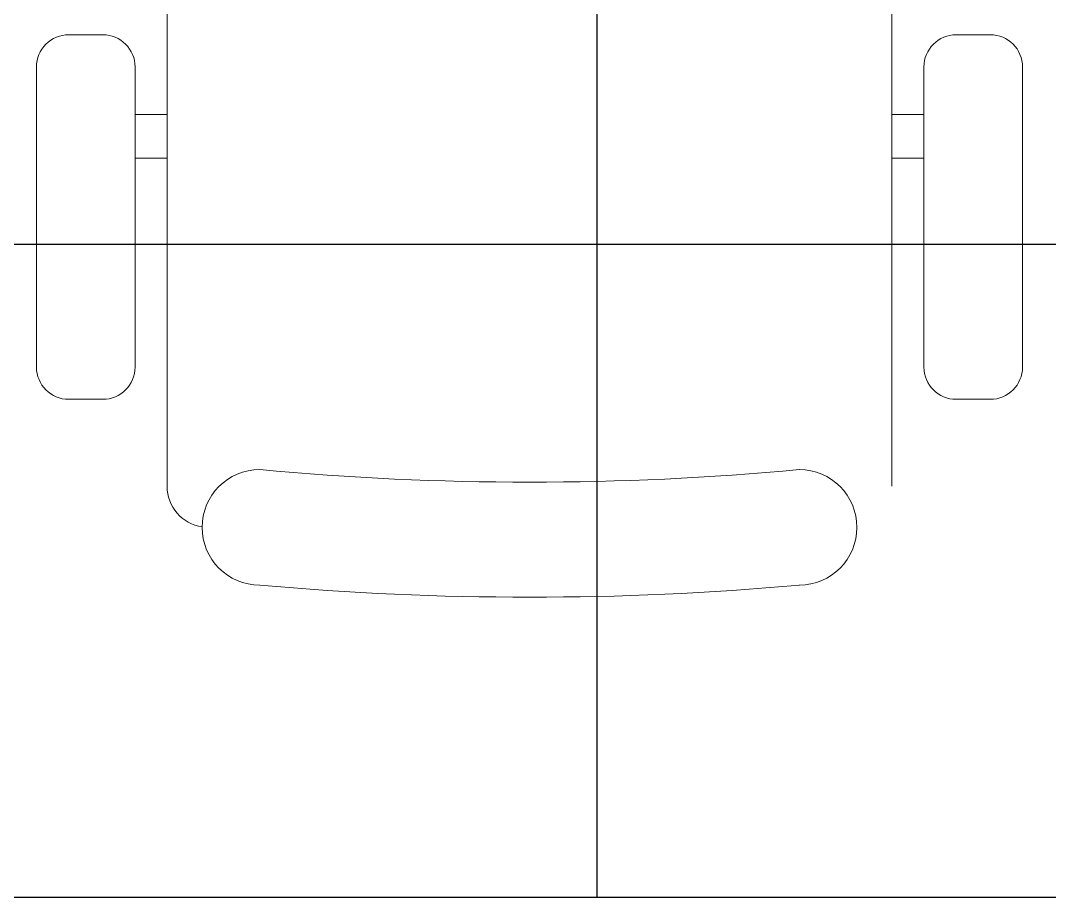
# Model space of a CAD drawing. Header units: inches. Extents: x -12418 to 472786, y -29325 to 19878.
# Drawn here: x 47649 to 48275, y 5603 to 6136 of the extents above; entities that cross this region are included whole.
import ezdxf

# ---------------------------------------------------------------- set-up
doc = ezdxf.new("R2010")
doc.units = ezdxf.units.IN
doc.header["$LTSCALE"] = 25
doc.header["$MEASUREMENT"] = 0
doc.linetypes.add('DASHDOT', pattern=[25.4, 12.7, -6.35, 0, -6.35])
doc.layers.get('0').update_dxf_attribs({"color": 8})
doc.layers.add('00-Ground Floor$0$False Ceiling', color=251, linetype='Continuous')
for name, color, linetype, lineweight in [('00-Ground Floor$0$LOADING', 253, 'Continuous', 5), ('00-Ground Floor$0$NEW Wall', 166, 'Continuous', 5), ('00-Ground Floor$0$Walls', 251, 'Continuous', 5), ('E-LITE-CLNG-CNDT', 6, 'DASHDOT', 35)]:
    doc.layers.add(name, color=color, linetype=linetype, lineweight=lineweight)

# ---------------------------------------------------------------- blocks, each defined once
blk = doc.blocks.new('*X69')
at = {"color": 0}
for p, q in [((5, 3), (5, 3)), ((5, 3), (5, 3)), ((5, 3), (5, 3)), ((5, 3), (5, 3)), ((5, 3), (5, 3)), ((5, 3), (5, 3)), ((5, 3), (5, 3)), ((5, 3), (5, 3)), ((5, 3), (5, 3)), ((5, 3), (5, 3)), ((5, 3), (5, 3)), ((5, 3), (5, 3)), ((5, 3), (5, 3)), ((5, 3), (5, 3)), ((5, 3), (5, 3)), ((5, 3), (5, 3)), ((5, 3), (5, 3)), ((5, 3), (5, 3)), ((5, 3), (5, 3)), ((5, 3), (5, 3)), ((5, 3), (5, 3)), ((5, 3), (5, 3)), ((5, 3), (5, 3)), ((5, 3), (5, 3)), ((5, 3), (5, 3)), ((5, 3), (5, 3)), ((5, 3), (5, 3)), ((5, 3), (5, 3)), ((5, 3), (5, 3)), ((5, 3), (5, 3)), ((5, 3), (5, 3)), ((5, 3), (5, 3)), ((5, 3), (5, 3)), ((5, 3), (5, 3)), ((5, 3), (5, 3)), ((5, 3), (5, 3)), ((5, 3), (5, 3)), ((5, 3), (5, 3)), ((5, 3), (5, 3)), ((5, 3), (5, 3)), ((5, 3), (5, 3)), ((5, 3), (5, 3)), ((5, 3), (5, 3)), ((5, 3), (5, 3)), ((5, 3), (5, 3)), ((5, 3), (5, 3)), ((5, 3), (5, 3)), ((5, 3), (5, 3)), ((5, 3), (5, 3)), ((5, 3), (5, 3)), ((5, 3), (5, 3)), ((5, 3), (5, 3)), ((5, 3), (5, 3)), ((5, 3), (5, 3)), ((5, 3), (5, 3)), ((5, 3), (5, 3)), ((5, 3), (5, 3)), ((5, 3), (5, 3)), ((5, 3), (5, 3)), ((5, 3), (5, 3)), ((5, 3), (5, 3)), ((5, 3), (5, 3)), ((5, 3), (5, 3)), ((5, 3), (5, 3)), ((5, 3), (5, 3)), ((5, 3), (5, 3)), ((6, 3), (5, 3)), ((5, 3), (5, 3)), ((6, 3), (5, 3)), ((5, 3), (5, 3)), ((6, 3), (5, 3)), ((5, 3), (5, 3)), ((6, 3), (5, 3)), ((5, 3), (5, 3)), ((5, 3), (5, 3)), ((5, 3), (5, 3)), ((5, 3), (5, 3)), ((5, 3), (5, 3)), ((5, 3), (5, 3)), ((5, 3), (5, 3)), ((5, 3), (5, 3)), ((5, 3), (5, 3)), ((5, 3), (5, 3)), ((5, 3), (5, 3)), ((5, 3), (5, 3)), ((5, 3), (5, 3)), ((5, 3), (5, 3)), ((5, 3), (5, 3)), ((5, 3), (5, 3)), ((5, 3), (5, 3)), ((5, 3), (5, 3)), ((5, 3), (5, 3)), ((5, 3), (5, 3)), ((5, 3), (5, 3)), ((5, 3), (5, 3)), ((5, 3), (5, 3)), ((6, 3), (6, 3)), ((6, 3), (6, 3)), ((6, 3), (6, 3)), ((6, 3), (6, 3)), ((6, 3), (6, 3)), ((6, 3), (6, 3)), ((6, 3), (6, 3)), ((6, 3), (6, 3)), ((6, 3), (6, 3)), ((6, 3), (6, 3)), ((6, 3), (6, 3)), ((6, 3), (6, 3)), ((6, 3), (6, 3)), ((6, 3), (6, 3)), ((6, 3), (6, 3)), ((6, 3), (6, 3)), ((6, 3), (6, 3)), ((6, 3), (6, 3)), ((6, 3), (6, 3)), ((6, 3), (6, 3)), ((6, 3), (6, 3)), ((6, 3), (6, 3)), ((6, 3), (6, 3)), ((6, 3), (6, 3)), ((6, 3), (6, 3)), ((6, 3), (6, 3)), ((6, 3), (6, 3)), ((6, 3), (6, 3)), ((6, 3), (6, 3)), ((6, 3), (6, 3)), ((6, 3), (6, 3)), ((6, 3), (6, 3)), ((6, 3), (6, 3)), ((6, 3), (6, 3)), ((6, 3), (6, 3)), ((6, 3), (6, 3)), ((6, 3), (6, 3)), ((6, 3), (6, 3)), ((6, 3), (6, 3)), ((6, 3), (6, 3)), ((6, 3), (6, 3)), ((6, 3), (6, 3)), ((6, 3), (6, 3)), ((6, 3), (6, 3)), ((6, 3), (6, 3)), ((6, 3), (6, 3)), ((6, 3), (6, 3)), ((6, 3), (6, 3)), ((6, 3), (6, 3)), ((6, 3), (6, 3)), ((6, 3), (6, 3)), ((6, 3), (6, 3)), ((6, 3), (6, 3)), ((6, 3), (6, 3)), ((6, 3), (6, 3)), ((6, 3), (6, 3)), ((6, 3), (6, 3)), ((6, 3), (6, 3)), ((6, 3), (6, 3)), ((6, 3), (6, 3)), ((6, 3), (6, 3)), ((6, 3), (6, 3)), ((6, 3), (6, 3)), ((6, 3), (6, 3)), ((6, 3), (6, 3)), ((6, 3), (6, 3)), ((6, 3), (6, 3)), ((6, 3), (6, 3)), ((6, 3), (6, 3)), ((6, 3), (6, 3)), ((6, 3), (6, 3)), ((6, 3), (6, 3)), ((6, 3), (6, 3)), ((6, 3), (6, 3)), ((6, 3), (6, 3)), ((6, 3), (6, 3)), ((6, 3), (6, 3)), ((6, 3), (6, 3)), ((6, 3), (6, 3)), ((6, 3), (6, 3)), ((6, 3), (6, 3)), ((6, 3), (6, 3)), ((6, 3), (6, 3)), ((6, 3), (6, 3)), ((6, 3), (6, 3)), ((6, 3), (6, 3)), ((6, 3), (6, 3)), ((6, 3), (6, 3)), ((6, 3), (6, 3)), ((6, 3), (6, 3)), ((6, 3), (6, 3)), ((6, 3), (6, 3)), ((6, 3), (6, 3)), ((6, 3), (6, 3)), ((6, 3), (6, 3)), ((6, 3), (6, 3)), ((6, 3), (6, 3)), ((6, 3), (6, 3)), ((6, 3), (6, 3)), ((6, 3), (6, 3)), ((6, 3), (6, 3)), ((6, 3), (6, 3)), ((6, 3), (6, 3)), ((6, 3), (6, 3)), ((6, 3), (6, 3)), ((6, 3), (6, 3)), ((6, 3), (6, 3)), ((6, 3), (6, 3)), ((6, 3), (6, 3)), ((6, 3), (6, 3)), ((6, 3), (6, 3)), ((6, 3), (6, 3)), ((6, 3), (6, 3)), ((6, 3), (6, 3)), ((6, 3), (6, 3)), ((6, 3), (6, 3)), ((6, 3), (6, 3)), ((6, 3), (6, 3)), ((6, 3), (6, 3)), ((6, 3), (6, 3)), ((6, 3), (6, 3)), ((6, 3), (6, 3)), ((6, 3), (6, 3)), ((6, 3), (6, 3)), ((6, 3), (6, 3)), ((6, 3), (6, 3)), ((6, 3), (6, 3)), ((6, 3), (6, 3)), ((6, 3), (6, 3)), ((6, 3), (6, 3)), ((6, 3), (6, 3)), ((6, 3), (6, 3)), ((6, 3), (6, 3)), ((6, 3), (6, 3)), ((6, 3), (6, 3)), ((6, 3), (6, 3)), ((6, 3), (6, 3)), ((6, 3), (6, 3)), ((6, 3), (6, 3)), ((6, 3), (6, 3)), ((6, 3), (6, 3)), ((6, 3), (6, 3)), ((6, 3), (6, 3)), ((6, 3), (6, 3)), ((6, 3), (6, 3)), ((6, 3), (6, 3)), ((6, 3), (6, 3)), ((6, 3), (6, 3)), ((6, 3), (6, 3)), ((6, 3), (6, 3)), ((6, 3), (6, 3)), ((6, 3), (6, 3)), ((6, 3), (6, 3)), ((6, 3), (6, 3)), ((6, 3), (6, 3)), ((6, 3), (6, 3)), ((6, 3), (6, 3)), ((6, 3), (6, 3)), ((6, 3), (6, 3)), ((6, 3), (6, 3)), ((6, 3), (6, 3)), ((6, 3), (6, 3)), ((6, 3), (6, 3)), ((6, 3), (6, 3)), ((6, 3), (6, 3)), ((6, 3), (6, 3)), ((6, 3), (6, 3)), ((6, 3), (6, 3)), ((6, 3), (6, 3)), ((6, 3), (6, 3)), ((6, 3), (6, 3)), ((6, 3), (6, 3)), ((6, 3), (6, 3)), ((6, 3), (6, 3)), ((6, 3), (6, 3)), ((6, 3), (6, 3)), ((6, 3), (6, 3)), ((6, 3), (6, 3)), ((6, 3), (6, 3)), ((6, 3), (6, 3)), ((6, 3), (6, 3)), ((6, 3), (6, 3)), ((6, 3), (6, 3)), ((6, 3), (6, 3)), ((6, 3), (6, 3)), ((6, 3), (6, 3)), ((6, 3), (6, 3)), ((6, 3), (6, 3)), ((6, 3), (6, 3)), ((6, 3), (6, 3)), ((6, 3), (6, 3)), ((6, 3), (6, 3)), ((6, 3), (6, 3)), ((6, 3), (6, 3)), ((6, 3), (6, 3)), ((6, 3), (6, 3)), ((6, 3), (6, 3)), ((6, 3), (6, 3)), ((6, 3), (6, 3)), ((6, 3), (6, 3)), ((6, 3), (6, 3)), ((6, 3), (6, 3)), ((6, 3), (6, 3)), ((6, 3), (6, 3)), ((6, 3), (5, 3)), ((6, 3), (5, 3)), ((6, 3), (5, 3)), ((6, 3), (5, 3)), ((6, 3), (5, 3)), ((6, 3), (6, 3)), ((6, 3), (6, 3)), ((6, 3), (6, 3)), ((6, 3), (6, 3)), ((6, 3), (6, 3)), ((6, 3), (6, 3)), ((6, 3), (6, 3)), ((6, 3), (6, 3)), ((6, 3), (6, 3)), ((6, 3), (6, 3)), ((6, 3), (6, 3)), ((6, 3), (6, 3)), ((6, 3), (6, 3)), ((6, 3), (6, 3)), ((6, 3), (6, 3)), ((6, 3), (6, 3)), ((6, 3), (6, 3)), ((6, 3), (6, 3)), ((6, 3), (6, 3)), ((6, 3), (6, 3)), ((6, 3), (6, 3)), ((6, 3), (6, 3)), ((6, 3), (6, 3)), ((6, 3), (6, 3)), ((6, 3), (6, 3)), ((6, 3), (6, 3)), ((6, 3), (6, 3)), ((6, 3), (6, 3)), ((6, 3), (6, 3)), ((6, 3), (6, 3)), ((6, 3), (6, 3)), ((6, 3), (6, 3)), ((6, 3), (6, 3)), ((6, 3), (6, 3)), ((6, 3), (6, 3)), ((6, 3), (6, 3)), ((6, 3), (6, 3)), ((6, 3), (6, 3)), ((6, 3), (6, 3)), ((6, 3), (6, 3)), ((6, 3), (6, 3)), ((6, 3), (6, 3)), ((6, 3), (6, 3)), ((6, 3), (6, 3)), ((6, 3), (6, 3)), ((6, 3), (6, 3)), ((6, 3), (6, 3)), ((6, 3), (6, 3)), ((6, 3), (6, 3)), ((6, 3), (6, 3)), ((6, 3), (6, 3)), ((6, 3), (6, 3)), ((6, 3), (6, 3)), ((6, 3), (6, 3)), ((6, 3), (6, 3)), ((6, 3), (6, 3)), ((6, 3), (6, 3)), ((6, 3), (6, 3)), ((6, 3), (6, 3)), ((6, 3), (6, 3)), ((6, 3), (6, 3)), ((6, 3), (6, 3)), ((6, 3), (6, 3)), ((6, 3), (6, 3)), ((6, 3), (6, 3)), ((6, 3), (6, 3)), ((6, 3), (6, 3)), ((6, 3), (6, 3)), ((6, 3), (6, 3)), ((6, 3), (6, 3)), ((6, 3), (6, 3)), ((6, 3), (6, 3)), ((6, 3), (6, 3)), ((6, 3), (6, 3)), ((6, 3), (6, 3)), ((6, 3), (6, 3)), ((6, 3), (6, 3)), ((6, 3), (6, 3)), ((6, 3), (6, 3)), ((6, 3), (6, 3)), ((6, 3), (6, 3)), ((6, 3), (6, 3)), ((6, 3), (6, 3)), ((6, 3), (6, 3)), ((6, 3), (6, 3)), ((6, 3), (6, 3)), ((6, 3), (6, 3)), ((6, 3), (6, 3)), ((6, 3), (6, 3)), ((6, 3), (6, 3)), ((6, 3), (6, 3)), ((6, 3), (6, 3)), ((6, 3), (6, 3)), ((6, 3), (6, 3)), ((6, 3), (6, 3)), ((6, 3), (6, 3)), ((6, 3), (6, 3)), ((6, 3), (6, 3)), ((6, 3), (6, 3)), ((6, 3), (6, 3)), ((6, 3), (6, 3)), ((6, 3), (6, 3)), ((6, 3), (6, 3)), ((6, 3), (6, 3)), ((6, 3), (6, 3)), ((6, 3), (6, 3)), ((6, 3), (6, 3)), ((6, 3), (6, 3)), ((6, 3), (6, 3)), ((6, 3), (6, 3)), ((6, 3), (6, 3)), ((6, 3), (6, 3)), ((6, 3), (6, 3)), ((6, 3), (6, 3)), ((6, 3), (6, 3)), ((6, 3), (6, 3)), ((6, 3), (6, 3)), ((6, 3), (6, 3)), ((6, 3), (6, 3)), ((6, 3), (6, 3)), ((6, 3), (6, 3)), ((6, 3), (6, 3)), ((6, 3), (6, 3)), ((6, 3), (6, 3)), ((6, 3), (6, 3)), ((6, 3), (6, 3)), ((6, 3), (6, 3)), ((6, 3), (6, 3)), ((6, 3), (6, 3)), ((6, 3), (6, 3)), ((6, 3), (6, 3)), ((6, 3), (6, 3)), ((6, 3), (6, 3)), ((6, 3), (6, 3)), ((6, 3), (6, 3)), ((6, 3), (6, 3)), ((6, 3), (6, 3)), ((6, 3), (6, 3)), ((6, 3), (6, 3)), ((6, 3), (6, 3)), ((6, 3), (6, 3)), ((6, 3), (6, 3)), ((6, 3), (6, 3)), ((6, 3), (6, 3)), ((6, 3), (6, 3)), ((6, 3), (6, 3)), ((6, 3), (6, 3)), ((6, 3), (6, 3)), ((6, 3), (6, 3)), ((6, 3), (6, 3)), ((6, 3), (6, 3)), ((6, 3), (6, 3)), ((6, 3), (6, 3)), ((6, 3), (6, 3)), ((6, 3), (6, 3)), ((6, 3), (6, 3)), ((6, 3), (6, 3)), ((6, 3), (6, 3)), ((6, 3), (6, 3)), ((6, 3), (6, 3)), ((6, 3), (6, 3)), ((6, 3), (6, 3)), ((6, 3), (6, 3)), ((6, 3), (6, 3)), ((6, 3), (6, 3)), ((6, 3), (6, 3)), ((6, 3), (6, 3)), ((6, 3), (6, 3)), ((6, 3), (6, 3)), ((6, 3), (6, 3)), ((6, 3), (6, 3)), ((6, 3), (6, 3)), ((6, 3), (6, 3)), ((6, 3), (6, 3)), ((6, 3), (6, 3)), ((6, 3), (6, 3)), ((6, 3), (6, 3)), ((6, 3), (6, 3)), ((6, 3), (6, 3)), ((6, 3), (6, 3)), ((6, 3), (6, 3)), ((6, 3), (6, 3)), ((6, 3), (6, 3)), ((6, 3), (6, 3)), ((6, 3), (6, 3)), ((6, 3), (6, 3)), ((6, 3), (6, 3)), ((6, 3), (6, 3)), ((6, 3), (6, 3)), ((6, 3), (6, 3)), ((6, 3), (6, 3)), ((6, 3), (6, 3)), ((6, 3), (6, 3)), ((6, 3), (6, 3)), ((6, 3), (6, 3)), ((6, 3), (6, 3)), ((6, 3), (6, 3)), ((6, 3), (6, 3)), ((6, 3), (6, 3)), ((6, 3), (6, 3)), ((6, 3), (6, 3)), ((6, 3), (6, 3)), ((6, 3), (6, 3)), ((6, 3), (6, 3)), ((6, 3), (6, 3)), ((6, 3), (6, 3)), ((6, 3), (6, 3)), ((6, 3), (6, 3)), ((6, 3), (6, 3)), ((6, 3), (6, 3)), ((6, 3), (6, 3)), ((6, 3), (6, 3)), ((6, 3), (6, 3)), ((6, 3), (6, 3)), ((6, 3), (6, 3)), ((6, 3), (6, 3)), ((6, 3), (6, 3)), ((6, 3), (6, 3)), ((6, 3), (6, 3)), ((6, 3), (6, 3)), ((6, 3), (6, 3)), ((6, 3), (6, 3)), ((6, 3), (6, 3)), ((6, 3), (6, 3)), ((6, 3), (6, 3)), ((6, 3), (6, 3)), ((6, 3), (6, 3)), ((6, 3), (6, 3)), ((6, 3), (6, 3)), ((6, 3), (6, 3)), ((6, 3), (6, 3)), ((6, 3), (6, 3)), ((6, 3), (6, 3)), ((6, 3), (6, 3)), ((6, 3), (6, 3)), ((6, 3), (6, 3)), ((6, 3), (6, 3)), ((6, 3), (6, 3)), ((6, 3), (6, 3)), ((6, 3), (6, 3)), ((6, 3), (6, 3)), ((6, 3), (6, 3)), ((6, 3), (6, 3)), ((6, 3), (6, 3)), ((6, 3), (6, 3)), ((6, 3), (6, 3)), ((6, 3), (6, 3)), ((6, 3), (6, 3)), ((6, 3), (6, 3)), ((6, 3), (6, 3)), ((6, 3), (6, 3)), ((6, 3), (6, 3)), ((6, 3), (6, 3)), ((6, 3), (6, 3)), ((6, 3), (6, 3)), ((6, 3), (6, 3)), ((6, 3), (6, 3)), ((6, 3), (6, 3)), ((6, 3), (6, 3)), ((6, 3), (6, 3)), ((6, 3), (6, 3)), ((6, 3), (6, 3)), ((6, 3), (6, 3)), ((6, 3), (6, 3)), ((6, 3), (6, 3)), ((6, 3), (6, 3)), ((6, 3), (6, 3)), ((6, 3), (6, 3)), ((6, 3), (6, 3)), ((6, 3), (6, 3)), ((6, 3), (6, 3)), ((6, 3), (6, 3)), ((6, 3), (6, 3)), ((6, 3), (6, 3)), ((6, 3), (6, 3)), ((6, 3), (6, 3)), ((6, 3), (6, 3)), ((6, 3), (6, 3)), ((6, 3), (6, 3)), ((6, 3), (6, 3)), ((6, 3), (6, 3)), ((6, 3), (6, 3)), ((6, 3), (6, 3)), ((6, 3), (6, 3)), ((6, 3), (6, 3)), ((6, 3), (6, 3)), ((6, 3), (6, 3)), ((6, 3), (6, 3)), ((6, 3), (6, 3)), ((6, 3), (6, 3)), ((6, 3), (6, 3)), ((6, 3), (6, 3)), ((6, 3), (6, 3)), ((6, 3), (6, 3)), ((6, 3), (6, 3)), ((6, 3), (6, 3)), ((6, 3), (6, 3)), ((6, 3), (6, 3)), ((6, 3), (6, 3)), ((6, 3), (6, 3)), ((6, 3), (6, 3)), ((6, 3), (6, 3)), ((6, 3), (6, 3)), ((6, 3), (6, 3)), ((6, 3), (6, 3)), ((6, 3), (6, 3)), ((6, 3), (6, 3)), ((6, 3), (6, 3)), ((6, 3), (6, 3)), ((6, 3), (6, 3)), ((6, 3), (6, 3)), ((6, 3), (6, 3)), ((6, 3), (6, 3)), ((6, 3), (6, 3)), ((6, 3), (6, 3)), ((6, 3), (6, 3)), ((6, 3), (6, 3))]:
    blk.add_line(p, q, dxfattribs=at)
blk = doc.blocks.new('*X70')
at = {"color": 0}
for p, q in [((13, 1), (13, 1)), ((13, 1), (13, 1)), ((13, 1), (13, 1)), ((13, 1), (13, 1)), ((13, 1), (13, 1)), ((13, 1), (13, 1)), ((13, 1), (13, 1)), ((13, 1), (13, 1)), ((13, 1), (13, 1)), ((13, 1), (13, 1)), ((13, 1), (13, 1)), ((13, 1), (13, 1)), ((13, 1), (13, 1)), ((13, 1), (13, 1)), ((13, 1), (13, 1)), ((13, 1), (14, 1)), ((13, 1), (14, 1)), ((13, 1), (14, 1)), ((13, 1), (13, 1)), ((13, 1), (13, 1)), ((13, 1), (13, 1)), ((13, 1), (13, 1)), ((13, 1), (13, 1)), ((13, 1), (13, 1)), ((13, 1), (13, 1)), ((13, 1), (13, 1)), ((13, 1), (13, 1)), ((13, 1), (13, 1)), ((13, 1), (13, 1)), ((13, 1), (13, 1)), ((13, 1), (13, 1)), ((13, 1), (13, 1)), ((13, 1), (13, 1)), ((13, 1), (13, 1)), ((13, 1), (13, 1)), ((13, 1), (13, 1)), ((13, 1), (13, 1)), ((13, 1), (13, 1)), ((13, 1), (13, 1)), ((13, 1), (13, 1)), ((13, 1), (13, 1)), ((13, 1), (13, 1)), ((13, 1), (13, 1)), ((13, 1), (13, 1)), ((13, 1), (13, 1)), ((13, 1), (13, 1)), ((13, 1), (13, 1)), ((13, 1), (13, 1)), ((13, 1), (13, 1)), ((13, 1), (13, 1)), ((13, 1), (13, 1)), ((13, 1), (13, 1)), ((13, 1), (13, 1)), ((13, 1), (13, 1)), ((13, 1), (13, 1)), ((13, 1), (13, 1)), ((13, 1), (13, 1)), ((13, 1), (13, 1)), ((13, 1), (13, 1)), ((13, 1), (13, 1)), ((13, 1), (13, 1)), ((13, 1), (13, 1)), ((13, 1), (13, 1)), ((13, 1), (13, 1)), ((13, 1), (13, 1)), ((13, 1), (13, 1)), ((13, 1), (13, 1)), ((13, 1), (13, 1)), ((13, 1), (13, 1)), ((13, 1), (13, 1)), ((13, 1), (13, 1)), ((13, 1), (13, 1)), ((13, 1), (13, 1)), ((13, 1), (13, 1)), ((13, 1), (13, 1)), ((13, 1), (13, 1)), ((13, 1), (13, 1)), ((13, 1), (13, 1)), ((13, 1), (13, 1)), ((13, 1), (13, 1)), ((13, 1), (13, 1)), ((13, 1), (13, 1)), ((13, 1), (13, 1)), ((13, 1), (13, 1)), ((13, 1), (13, 1)), ((13, 1), (13, 1)), ((13, 1), (13, 1)), ((13, 1), (13, 1)), ((13, 1), (13, 1)), ((13, 1), (13, 1)), ((13, 1), (13, 1)), ((13, 1), (13, 1)), ((13, 1), (13, 1)), ((13, 1), (13, 1)), ((13, 1), (13, 1)), ((13, 1), (13, 1)), ((13, 1), (13, 1)), ((13, 1), (13, 1)), ((13, 1), (13, 1)), ((13, 1), (13, 1)), ((13, 1), (13, 1)), ((13, 1), (13, 1)), ((13, 1), (13, 1)), ((13, 1), (13, 1)), ((13, 1), (13, 1)), ((13, 1), (13, 1)), ((13, 1), (13, 1)), ((13, 1), (13, 1)), ((13, 1), (13, 1)), ((13, 1), (13, 1)), ((13, 1), (13, 1)), ((13, 1), (13, 1)), ((13, 1), (13, 1)), ((13, 1), (13, 1)), ((13, 1), (13, 1)), ((13, 1), (13, 1)), ((13, 1), (13, 1)), ((13, 1), (13, 1)), ((13, 1), (13, 1)), ((13, 1), (13, 1)), ((13, 1), (13, 1)), ((13, 1), (13, 1)), ((13, 1), (13, 1)), ((13, 1), (14, 1)), ((13, 0), (13, 0)), ((13, 0), (13, 0)), ((13, 0), (13, 0)), ((13, 0), (13, 0)), ((13, 0), (13, 0)), ((13, 0), (13, 0)), ((13, 0), (13, 0)), ((13, 0), (13, 0)), ((13, 0), (13, 0)), ((13, 0), (13, 0)), ((13, 0), (13, 0)), ((13, 0), (13, 0)), ((13, 0), (13, 0)), ((13, 0), (13, 0)), ((13, 0), (13, 0)), ((13, 0), (13, 0)), ((13, 0), (13, 0)), ((13, 0), (13, 0)), ((13, 0), (13, 0)), ((13, 0), (13, 0)), ((13, 0), (13, 0)), ((13, 0), (13, 0)), ((13, 0), (13, 0)), ((13, 0), (13, 0)), ((13, 0), (13, 0)), ((13, 0), (13, 0)), ((13, 0), (13, 0)), ((13, 0), (13, 0)), ((13, 0), (13, 0)), ((13, 0), (13, 0)), ((13, 0), (13, 0)), ((13, 0), (13, 0)), ((13, 0), (13, 0)), ((13, 0), (13, 0)), ((13, 0), (13, 0)), ((13, 0), (13, 0)), ((13, 0), (13, 0)), ((13, 0), (13, 0)), ((13, 0), (13, 0)), ((13, 0), (13, 0)), ((13, 0), (13, 0)), ((13, 0), (13, 0)), ((13, 0), (13, 0)), ((13, 0), (13, 0)), ((13, 0), (13, 0)), ((13, 0), (13, 0)), ((13, 0), (13, 0)), ((13, 0), (13, 0)), ((13, 0), (14, 0)), ((13, 0), (14, 0)), ((13, 0), (13, 0)), ((13, 0), (14, 0)), ((14, 1), (14, 1)), ((14, 1), (14, 1)), ((14, 1), (14, 1)), ((14, 1), (14, 1)), ((14, 1), (14, 1)), ((14, 1), (14, 1)), ((14, 1), (14, 1)), ((14, 1), (14, 1)), ((14, 1), (14, 1)), ((14, 1), (14, 1)), ((14, 1), (14, 1)), ((14, 1), (14, 1)), ((14, 1), (14, 1)), ((14, 1), (14, 1)), ((14, 1), (14, 1)), ((14, 1), (14, 1)), ((14, 1), (14, 1)), ((14, 1), (14, 1)), ((14, 1), (14, 1)), ((14, 1), (14, 1)), ((14, 1), (14, 1)), ((14, 1), (14, 1)), ((14, 1), (14, 1)), ((14, 1), (14, 1)), ((14, 1), (14, 1)), ((14, 1), (14, 1)), ((14, 1), (14, 1)), ((14, 1), (14, 1)), ((14, 1), (14, 1)), ((14, 1), (14, 1)), ((14, 1), (14, 1)), ((14, 1), (14, 1)), ((14, 1), (14, 1)), ((14, 1), (14, 1)), ((14, 1), (14, 1)), ((14, 1), (14, 1)), ((14, 1), (14, 1)), ((14, 1), (14, 1)), ((14, 1), (14, 1)), ((14, 1), (14, 1)), ((14, 1), (14, 1)), ((14, 1), (14, 1)), ((14, 1), (14, 1)), ((14, 1), (14, 1)), ((14, 1), (14, 1)), ((14, 1), (14, 1)), ((14, 1), (14, 1)), ((14, 1), (14, 1)), ((14, 1), (14, 1)), ((14, 1), (14, 1)), ((14, 1), (14, 1)), ((14, 1), (14, 1)), ((14, 1), (14, 1)), ((14, 1), (14, 1)), ((14, 1), (14, 1)), ((14, 1), (14, 1)), ((14, 1), (14, 1)), ((14, 1), (14, 1)), ((14, 1), (14, 1)), ((14, 1), (14, 1)), ((14, 1), (14, 1)), ((14, 1), (14, 1)), ((14, 1), (14, 1)), ((14, 1), (14, 1)), ((14, 1), (14, 1)), ((14, 1), (14, 1)), ((14, 1), (14, 1)), ((14, 1), (14, 1)), ((14, 1), (14, 1)), ((14, 1), (14, 1)), ((14, 1), (14, 1)), ((14, 1), (14, 1)), ((14, 1), (14, 1)), ((14, 1), (14, 1)), ((14, 1), (14, 1)), ((14, 1), (14, 1)), ((14, 1), (14, 1)), ((14, 1), (14, 1)), ((14, 1), (14, 1)), ((14, 1), (14, 1)), ((14, 1), (14, 1)), ((14, 1), (14, 1)), ((14, 1), (14, 1)), ((14, 1), (14, 1)), ((14, 1), (14, 1)), ((14, 1), (14, 1)), ((14, 1), (14, 1)), ((14, 1), (14, 1)), ((14, 1), (14, 1)), ((14, 1), (14, 1)), ((14, 1), (14, 1)), ((14, 1), (14, 1)), ((14, 1), (14, 1)), ((14, 1), (14, 1)), ((14, 0), (14, 0)), ((14, 0), (14, 0)), ((14, 0), (14, 0)), ((14, 0), (14, 0)), ((14, 0), (14, 0)), ((14, 0), (14, 0)), ((14, 0), (14, 0)), ((14, 0), (14, 0)), ((14, 0), (14, 0)), ((14, 0), (14, 0)), ((14, 0), (14, 0)), ((14, 0), (14, 0)), ((14, 0), (14, 0)), ((14, 0), (14, 0)), ((14, 0), (14, 0)), ((14, 0), (14, 0)), ((14, 0), (14, 0)), ((14, 0), (14, 0)), ((14, 0), (14, 0)), ((14, 0), (14, 0)), ((14, 0), (14, 0)), ((14, 0), (14, 0)), ((14, 0), (14, 0)), ((14, 0), (14, 0)), ((14, 0), (14, 0)), ((14, 0), (14, 0)), ((14, 0), (14, 0)), ((14, 0), (14, 0)), ((14, 0), (14, 0)), ((14, 0), (14, 0)), ((14, 0), (14, 0)), ((14, 0), (14, 0)), ((14, 0), (14, 0)), ((14, 0), (14, 0)), ((14, 0), (14, 0)), ((14, 0), (14, 0)), ((14, 0), (14, 0)), ((14, 0), (14, 0)), ((14, 0), (14, 0)), ((14, 0), (14, 0)), ((14, 0), (14, 0)), ((14, 0), (14, 0)), ((14, 0), (14, 0)), ((14, 0), (14, 0)), ((14, 0), (14, 0)), ((14, 0), (14, 0)), ((14, 0), (14, 0)), ((14, 0), (14, 0)), ((13, 0), (13, 0)), ((13, 0), (14, 0)), ((13, 0), (13, 0)), ((13, 0), (14, 0)), ((13, 0), (13, 0)), ((13, 0), (14, 0)), ((13, 0), (13, 0)), ((13, 0), (13, 0)), ((13, 0), (13, 0)), ((13, 0), (13, 0)), ((13, 0), (14, 0)), ((13, 0), (13, 0)), ((13, 0), (14, 0)), ((13, 0), (13, 0)), ((13, 0), (14, 0)), ((13, 0), (13, 0)), ((13, 0), (14, 0)), ((13, 0), (13, 0)), ((13, 0), (14, 0)), ((13, 0), (13, 0)), ((13, 0), (14, 0)), ((13, 0), (13, 0)), ((13, 0), (14, 0)), ((13, 0), (13, 0)), ((13, 0), (13, 0)), ((13, 0), (13, 0)), ((13, 0), (14, 0)), ((13, 0), (13, 0)), ((13, 0), (14, 0)), ((13, 0), (13, 0)), ((13, 0), (14, 0)), ((13, 0), (13, 0)), ((13, 0), (14, 0)), ((13, 0), (13, 0)), ((13, 0), (13, 0)), ((13, 0), (13, 0)), ((13, 0), (13, 0)), ((13, 0), (13, 0)), ((13, 0), (13, 0)), ((13, 0), (13, 0)), ((13, 0), (13, 0)), ((13, 0), (13, 0)), ((13, 0), (13, 0)), ((13, 0), (13, 0)), ((13, 0), (13, 0)), ((13, 0), (13, 0)), ((13, 0), (13, 0)), ((13, 0), (13, 0)), ((13, 0), (13, 0)), ((13, 0), (13, 0)), ((13, 0), (13, 0)), ((13, 0), (13, 0)), ((13, 0), (13, 0)), ((13, 0), (13, 0)), ((13, 0), (13, 0)), ((13, 0), (13, 0)), ((13, 0), (13, 0)), ((13, 0), (13, 0)), ((13, 0), (13, 0)), ((13, 0), (13, 0)), ((13, 0), (13, 0)), ((13, 0), (13, 0)), ((13, 0), (13, 0)), ((13, 0), (13, 0)), ((13, -1), (13, -1)), ((13, -1), (13, -1)), ((13, -1), (13, -1)), ((13, -1), (13, -1)), ((13, -1), (13, -1)), ((13, -1), (14, -1)), ((13, -1), (13, -1)), ((14, 0), (14, 0)), ((14, 0), (14, 0)), ((14, 0), (14, 0)), ((14, 0), (14, 0)), ((14, 0), (14, 0)), ((14, 0), (14, 0)), ((14, 0), (14, 0)), ((14, 0), (14, 0)), ((14, 0), (14, 0)), ((14, 0), (14, 0)), ((14, 0), (14, 0)), ((14, 0), (14, 0)), ((14, 0), (14, 0)), ((14, 0), (14, 0)), ((14, 0), (14, 0)), ((13, 0), (14, 0)), ((14, 0), (14, 0)), ((14, 0), (14, 0)), ((14, 0), (14, 0)), ((14, 0), (14, 0)), ((14, 0), (14, 0)), ((14, 0), (14, 0)), ((14, 0), (14, 0)), ((14, 0), (14, 0)), ((14, 0), (14, 0)), ((14, 0), (14, 0)), ((14, 0), (14, 0)), ((14, 0), (14, 0)), ((14, 0), (14, 0)), ((14, 0), (14, 0)), ((14, 0), (14, 0)), ((14, 0), (14, 0)), ((14, 0), (14, 0)), ((14, 0), (14, 0)), ((14, 0), (14, 0)), ((14, 0), (14, 0)), ((14, 0), (14, 0)), ((14, 0), (14, 0)), ((14, 0), (14, 0)), ((14, 0), (14, 0)), ((14, 0), (14, 0)), ((14, 0), (14, 0)), ((14, 0), (14, 0)), ((14, 0), (14, 0)), ((14, 0), (14, 0)), ((14, 0), (14, 0)), ((14, 0), (14, 0)), ((14, 0), (14, 0)), ((14, 0), (14, 0)), ((14, 0), (14, 0)), ((14, -1), (14, -1)), ((14, -1), (14, -1)), ((14, -1), (14, -1)), ((14, -1), (14, -1)), ((14, -1), (14, -1))]:
    blk.add_line(p, q, dxfattribs=at)
blk = doc.blocks.new('00-Ground Floor$0$GF21018-P')
at = {"color": 0}
for p, q in [((-0.2207, 0.47563), (-0.2207, 0.0675)), ((0.22049, 0.47563), (0.22049, 0.0675)), ((-0.2806, 0.34221), (-0.25983, 0.34221)), ((0.25963, 0.34221), (0.2804, 0.34221)), ((-0.30021, 0.32259), (-0.30021, 0.14)), ((-0.24021, 0.32259), (-0.24021, 0.14)), ((0.24001, 0.32259), (0.24001, 0.14)), ((0.30001, 0.32259), (0.30001, 0.14)), ((-0.24021, 0.29372), (-0.2207, 0.29372)), ((0.22049, 0.29372), (0.24001, 0.29372)), ((-0.24021, 0.26708), (-0.2207, 0.26708)), ((0.22049, 0.26708), (0.24001, 0.26708)), ((-0.2806, 0.12039), (-0.25983, 0.12039)), ((0.25963, 0.12039), (0.2804, 0.12039))]:
    blk.add_line(p, q, dxfattribs=at)
for points in [[(0.24001, 0.29372), (0.24001, 0.29372), (0.24001, 0.29372), (0.24001, 0.29372), (0.24001, 0.29372), (0.24001, 0.29372), (0.24001, 0.29372), (0.24001, 0.29372), (0.24001, 0.29372), (0.24001, 0.29372), (0.24001, 0.29372), (0.24001, 0.29372), (0.24001, 0.29372), (0.24001, 0.29372), (0.24001, 0.29372), (0.24001, 0.29372), (0.24001, 0.29372), (0.24001, 0.29372), (0.24001, 0.29372), (0.24001, 0.29372), (0.24001, 0.29372), (0.24001, 0.29372), (0.24001, 0.29372), (0.24001, 0.29372), (0.24001, 0.29372), (0.24001, 0.29372), (0.24001, 0.29372), (0.24001, 0.29372), (0.24001, 0.29372), (0.24001, 0.29372), (0.24001, 0.29372), (0.24001, 0.29372), (0.24001, 0.29372), (0.24001, 0.29372), (0.24001, 0.29372), (0.24001, 0.29372), (0.24001, 0.29372), (0.24001, 0.29372), (0.24001, 0.29372), (0.24001, 0.29372), (0.24001, 0.29372), (0.24001, 0.29372), (0.24001, 0.29372), (0.24001, 0.29372), (0.24001, 0.29372), (0.24001, 0.29372), (0.24001, 0.29372), (0.24001, 0.29372), (0.24001, 0.29372), (0.24001, 0.29372), (0.24001, 0.29372), (0.24001, 0.29372), (0.24001, 0.29372), (0.24001, 0.29372), (0.24001, 0.29372), (0.24001, 0.29372), (0.24001, 0.29372), (0.24001, 0.29372), (0.24001, 0.29372), (0.24001, 0.29372), (0.24001, 0.29372), (0.24001, 0.29372), (0.24001, 0.29372), (0.24001, 0.29372), (0.24001, 0.29372), (0.24001, 0.29372), (0.24001, 0.29372), (0.24001, 0.29372), (0.24001, 0.29372), (0.24001, 0.29372), (0.24001, 0.29372), (0.24001, 0.29372), (0.24001, 0.29372), (0.24001, 0.29372), (0.24001, 0.29372), (0.24001, 0.29372), (0.24001, 0.29372), (0.24001, 0.29372), (0.24001, 0.29372), (0.24001, 0.29372), (0.24001, 0.29372), (0.24001, 0.29372), (0.24001, 0.29372), (0.24001, 0.29372), (0.24001, 0.29372), (0.24001, 0.29372), (0.24001, 0.29372), (0.24001, 0.29372), (0.24001, 0.29372), (0.24001, 0.29372), (0.24001, 0.29372), (0.24001, 0.29372), (0.24001, 0.29372), (0.24001, 0.29372), (0.24001, 0.29372), (0.24001, 0.29372), (0.24001, 0.29372), (0.24001, 0.29372), (0.24001, 0.29372), (0.24001, 0.29372), (0.24001, 0.29372), (0.24001, 0.29372), (0.24001, 0.29372), (0.24001, 0.29372), (0.24001, 0.29372), (0.24001, 0.29372), (0.24001, 0.29372), (0.24001, 0.29372), (0.24001, 0.29372), (0.24001, 0.29372), (0.24001, 0.29372), (0.24001, 0.29372), (0.24001, 0.29372), (0.24001, 0.29372), (0.24001, 0.29372), (0.24001, 0.29372), (0.24001, 0.29372), (0.24001, 0.29372), (0.24001, 0.29372), (0.24001, 0.29372), (0.24001, 0.29372), (0.24001, 0.29372), (0.24001, 0.29372), (0.24001, 0.29372), (0.24001, 0.29372), (0.24001, 0.29372), (0.24001, 0.29372), (0.24001, 0.29372), (0.24001, 0.29372), (0.24001, 0.29372), (0.24001, 0.29372), (0.24001, 0.29372), (0.24001, 0.29372), (0.24001, 0.29372), (0.24001, 0.29372), (0.24001, 0.29372), (0.24001, 0.29372), (0.24001, 0.29372), (0.24001, 0.29372), (0.24001, 0.29372), (0.24001, 0.29372), (0.24001, 0.29372), (0.24001, 0.29372), (0.24001, 0.29372), (0.24001, 0.29372), (0.24001, 0.29372), (0.24001, 0.29372), (0.24001, 0.29372), (0.24001, 0.29372), (0.24001, 0.29372), (0.24001, 0.29372), (0.24001, 0.29372), (0.24001, 0.29372), (0.24001, 0.29372), (0.24001, 0.29372), (0.24001, 0.29372), (0.24001, 0.29372), (0.24001, 0.29372), (0.24001, 0.29372), (0.24001, 0.29372), (0.24001, 0.29372), (0.24001, 0.29372), (0.24001, 0.29372), (0.24001, 0.29372), (0.24001, 0.29372), (0.24001, 0.29372), (0.24001, 0.29372), (0.24001, 0.29372), (0.24001, 0.29372), (0.24001, 0.29372), (0.24001, 0.29372), (0.24001, 0.29372), (0.24001, 0.29372), (0.24001, 0.29372), (0.24001, 0.29372), (0.24001, 0.29372), (0.24001, 0.29372), (0.24001, 0.29372), (0.24001, 0.29372), (0.24001, 0.29372), (0.24001, 0.29372), (0.24001, 0.29372), (0.24001, 0.29372), (0.24001, 0.29372), (0.24001, 0.29372), (0.24001, 0.29372), (0.24001, 0.29372), (0.24001, 0.29372), (0.24001, 0.29372), (0.24001, 0.29372), (0.24001, 0.29372), (0.24001, 0.29372), (0.24001, 0.29372), (0.24001, 0.29372), (0.24001, 0.29372), (0.24001, 0.29372), (0.24001, 0.29372), (0.24001, 0.29372), (0.24001, 0.29372), (0.24001, 0.29372), (0.24001, 0.29372), (0.24001, 0.29372), (0.24001, 0.29372), (0.24001, 0.29372), (0.24001, 0.29372), (0.24001, 0.29372), (0.24001, 0.29372), (0.24001, 0.29372), (0.24001, 0.29372), (0.24001, 0.29372), (0.24001, 0.29372), (0.24001, 0.29372), (0.24001, 0.29372), (0.24001, 0.29372), (0.24001, 0.29372), (0.24001, 0.29372), (0.24001, 0.29372), (0.24001, 0.29372), (0.24001, 0.29372), (0.24001, 0.29372), (0.24001, 0.29372), (0.24001, 0.29372), (0.24001, 0.29372), (0.24001, 0.29372), (0.24001, 0.29372), (0.24001, 0.29372), (0.24001, 0.29372), (0.24001, 0.29372), (0.24001, 0.29372), (0.24001, 0.29372), (0.24001, 0.29372), (0.24001, 0.29372), (0.24001, 0.29372), (0.24001, 0.29372), (0.24001, 0.29372), (0.24001, 0.29372), (0.24001, 0.29372), (0.24001, 0.29372), (0.24001, 0.29372), (0.24001, 0.29372), (0.24001, 0.29372), (0.24001, 0.29372), (0.24001, 0.29372), (0.24001, 0.29372), (0.24001, 0.29372), (0.24001, 0.29372), (0.24001, 0.29372), (0.24001, 0.29372), (0.24001, 0.29372), (0.24001, 0.29372), (0.24001, 0.29372), (0.24001, 0.29372), (0.24001, 0.29372), (0.24001, 0.29372), (0.24001, 0.29372), (0.24001, 0.29372), (0.24001, 0.29372), (0.24001, 0.29372), (0.24001, 0.29372), (0.24001, 0.29372), (0.24001, 0.29372), (0.24001, 0.29372), (0.24001, 0.29372), (0.24001, 0.29372), (0.24001, 0.29372), (0.24001, 0.29372), (0.24001, 0.29372), (0.24001, 0.29372), (0.24001, 0.29372), (0.24001, 0.29372), (0.24001, 0.29372), (0.24001, 0.29372), (0.24001, 0.29372), (0.24001, 0.29372), (0.24001, 0.29372), (0.24001, 0.29372), (0.24001, 0.29372)], [(0.24001, 0.29372), (0.24001, 0.29372), (0.24001, 0.29372), (0.24001, 0.29372), (0.24001, 0.29372), (0.24001, 0.29372), (0.24001, 0.29372), (0.24001, 0.29372), (0.24001, 0.29372), (0.24001, 0.29372), (0.24001, 0.29372), (0.24001, 0.29372), (0.24001, 0.29372), (0.24001, 0.29372), (0.24001, 0.29372), (0.24001, 0.29372), (0.24001, 0.29372), (0.24001, 0.29372), (0.24001, 0.29372), (0.24001, 0.29372), (0.24001, 0.29372), (0.24001, 0.29372), (0.24001, 0.29372), (0.24001, 0.29372), (0.24001, 0.29372), (0.24001, 0.29372), (0.24001, 0.29372), (0.24001, 0.29372), (0.24001, 0.29372), (0.24001, 0.29372), (0.24001, 0.29372), (0.24001, 0.29372), (0.24001, 0.29372), (0.24001, 0.29372), (0.24001, 0.29372), (0.24001, 0.29372), (0.24001, 0.29372), (0.24001, 0.29372), (0.24001, 0.29372), (0.24001, 0.29372), (0.24001, 0.29372), (0.24001, 0.29372), (0.24001, 0.29372), (0.24001, 0.29372), (0.24001, 0.29372), (0.24001, 0.29372), (0.24001, 0.29372), (0.24001, 0.29372), (0.24001, 0.29372), (0.24001, 0.29372), (0.24001, 0.29372), (0.24001, 0.29372), (0.24001, 0.29372), (0.24001, 0.29372), (0.24001, 0.29372), (0.24001, 0.29372), (0.24001, 0.29372), (0.24001, 0.29372), (0.24001, 0.29372), (0.24001, 0.29372), (0.24001, 0.29372), (0.24001, 0.29372), (0.24001, 0.29372), (0.24001, 0.29372), (0.24001, 0.29372), (0.24001, 0.29372), (0.24001, 0.29372), (0.24001, 0.29372), (0.24001, 0.29372), (0.24001, 0.29372), (0.24001, 0.29372), (0.24001, 0.29372), (0.24001, 0.29372), (0.24001, 0.29372), (0.24001, 0.29372), (0.24001, 0.29372), (0.24001, 0.29372), (0.24001, 0.29372), (0.24001, 0.29372), (0.24001, 0.29372), (0.24001, 0.29372), (0.24001, 0.29372), (0.24001, 0.29372), (0.24001, 0.29372), (0.24001, 0.29372), (0.24001, 0.29372), (0.24001, 0.29372), (0.24001, 0.29372), (0.24001, 0.29372), (0.24001, 0.29372), (0.24001, 0.29372), (0.24001, 0.29372), (0.24001, 0.29372), (0.24001, 0.29372), (0.24001, 0.29372), (0.24001, 0.29372), (0.24001, 0.29372), (0.24001, 0.29372), (0.24001, 0.29372), (0.24001, 0.29372), (0.24001, 0.29372), (0.24001, 0.29372), (0.24001, 0.29372), (0.24001, 0.29372), (0.24001, 0.29372), (0.24001, 0.29372), (0.24001, 0.29372), (0.24001, 0.29372), (0.24001, 0.29372), (0.24001, 0.29372), (0.24001, 0.29372), (0.24001, 0.29372), (0.24001, 0.29372), (0.24001, 0.29372), (0.24001, 0.29372), (0.24001, 0.29372), (0.24001, 0.29372), (0.24001, 0.29372), (0.24001, 0.29372), (0.24001, 0.29372), (0.24001, 0.29372), (0.24001, 0.29372), (0.24001, 0.29372), (0.24001, 0.29372), (0.24001, 0.29372), (0.24001, 0.29372), (0.24001, 0.29372), (0.24001, 0.29372), (0.24001, 0.29372), (0.24001, 0.29372), (0.24001, 0.29372), (0.24001, 0.29372), (0.24001, 0.29372), (0.24001, 0.29372), (0.24001, 0.29372), (0.24001, 0.29372), (0.24001, 0.29372), (0.24001, 0.29372), (0.24001, 0.29372), (0.24001, 0.29372), (0.24001, 0.29372), (0.24001, 0.29372), (0.24001, 0.29372), (0.24001, 0.29372), (0.24001, 0.29372), (0.24001, 0.29372), (0.24001, 0.29372), (0.24001, 0.29372), (0.24001, 0.29372), (0.24001, 0.29372), (0.24001, 0.29372), (0.24001, 0.29372), (0.24001, 0.29372), (0.24001, 0.29372), (0.24001, 0.29372), (0.24001, 0.29372), (0.24001, 0.29372), (0.24001, 0.29372), (0.24001, 0.29372), (0.24001, 0.29372), (0.24001, 0.29372), (0.24001, 0.29372), (0.24001, 0.29372), (0.24001, 0.29372), (0.24001, 0.29372), (0.24001, 0.29372), (0.24001, 0.29372), (0.24001, 0.29372), (0.24001, 0.29372), (0.24001, 0.29372), (0.24001, 0.29372), (0.24001, 0.29372), (0.24001, 0.29372), (0.24001, 0.29372), (0.24001, 0.29372), (0.24001, 0.29372), (0.24001, 0.29372), (0.24001, 0.29372), (0.24001, 0.29372), (0.24001, 0.29372), (0.24001, 0.29372), (0.24001, 0.29372), (0.24001, 0.29372), (0.24001, 0.29372), (0.24001, 0.29372), (0.24001, 0.29372), (0.24001, 0.29372), (0.24001, 0.29372), (0.24001, 0.29372), (0.24001, 0.29372), (0.24001, 0.29372), (0.24001, 0.29372), (0.24001, 0.29372), (0.24001, 0.29372), (0.24001, 0.29372), (0.24001, 0.29372), (0.24001, 0.29372), (0.24001, 0.29372), (0.24001, 0.29372), (0.24001, 0.29372), (0.24001, 0.29372), (0.24001, 0.29372), (0.24001, 0.29372), (0.24001, 0.29372), (0.24001, 0.29372), (0.24001, 0.29372), (0.24001, 0.29372), (0.24001, 0.29372), (0.24001, 0.29372), (0.24001, 0.29372), (0.24001, 0.29372), (0.24001, 0.29372), (0.24001, 0.29372), (0.24001, 0.29372), (0.24001, 0.29372), (0.24001, 0.29372), (0.24001, 0.29372), (0.24001, 0.29372), (0.24001, 0.29372)], [(0.24001, 0.29372), (0.24001, 0.29372), (0.24001, 0.29372), (0.24001, 0.29372), (0.24001, 0.29372), (0.24001, 0.29372), (0.24001, 0.29372), (0.24001, 0.29372), (0.24001, 0.29372), (0.24001, 0.29372), (0.24001, 0.29372), (0.24001, 0.29372), (0.24001, 0.29372), (0.24001, 0.29372), (0.24001, 0.29372), (0.24001, 0.29372), (0.24001, 0.29372), (0.24001, 0.29372), (0.24001, 0.29372), (0.24001, 0.29372), (0.24001, 0.29372), (0.24001, 0.29372), (0.24001, 0.29372), (0.24001, 0.29372), (0.24001, 0.29372), (0.24001, 0.29372), (0.24001, 0.29372), (0.24001, 0.29372), (0.24001, 0.29372), (0.24001, 0.29372), (0.24001, 0.29372), (0.24001, 0.29372), (0.24001, 0.29372), (0.24001, 0.29372), (0.24001, 0.29372), (0.24001, 0.29372), (0.24001, 0.29372), (0.24001, 0.29372), (0.24001, 0.29372), (0.24001, 0.29372), (0.24001, 0.29372), (0.24001, 0.29372), (0.24001, 0.29372), (0.24001, 0.29372), (0.24001, 0.29372), (0.24001, 0.29372), (0.24001, 0.29372), (0.24001, 0.29372), (0.24001, 0.29372), (0.24001, 0.29372), (0.24001, 0.29372), (0.24001, 0.29372), (0.24001, 0.29372), (0.24001, 0.29372), (0.24001, 0.29372), (0.24001, 0.29372), (0.24001, 0.29372), (0.24001, 0.29372), (0.24001, 0.29372), (0.24001, 0.29372), (0.24001, 0.29372), (0.24001, 0.29372), (0.24001, 0.29372), (0.24001, 0.29372), (0.24001, 0.29372), (0.24001, 0.29372), (0.24001, 0.29372), (0.24001, 0.29372), (0.24001, 0.29372), (0.24001, 0.29372), (0.24001, 0.29372), (0.24001, 0.29372), (0.24001, 0.29372), (0.24001, 0.29372), (0.24001, 0.29372), (0.24001, 0.29372), (0.24001, 0.29372), (0.24001, 0.29372), (0.24001, 0.29372), (0.24001, 0.29372), (0.24001, 0.29372), (0.24001, 0.29372), (0.24001, 0.29372), (0.24001, 0.29372), (0.24001, 0.29372), (0.24001, 0.29372), (0.24001, 0.29372), (0.24001, 0.29372), (0.24001, 0.29372), (0.24001, 0.29372), (0.24001, 0.29372), (0.24001, 0.29372), (0.24001, 0.29372), (0.24001, 0.29372), (0.24001, 0.29372), (0.24001, 0.29372), (0.24001, 0.29372), (0.24001, 0.29372), (0.24001, 0.29372), (0.24001, 0.29372), (0.24001, 0.29372), (0.24001, 0.29372), (0.24001, 0.29372), (0.24001, 0.29372), (0.24001, 0.29372), (0.24001, 0.29372), (0.24001, 0.29372), (0.24001, 0.29372), (0.24001, 0.29372), (0.24001, 0.29372), (0.24001, 0.29372), (0.24001, 0.29372), (0.24001, 0.29372), (0.24001, 0.29372), (0.24001, 0.29372), (0.24001, 0.29372), (0.24001, 0.29372), (0.24001, 0.29372), (0.24001, 0.29372), (0.24001, 0.29372), (0.24001, 0.29372), (0.24001, 0.29372), (0.24001, 0.29372), (0.24001, 0.29372), (0.24001, 0.29372), (0.24001, 0.29372), (0.24001, 0.29372), (0.24001, 0.29372), (0.24001, 0.29372), (0.24001, 0.29372), (0.24001, 0.29372), (0.24001, 0.29372), (0.24001, 0.29372), (0.24001, 0.29372), (0.24001, 0.29372), (0.24001, 0.29372), (0.24001, 0.29372), (0.24001, 0.29372), (0.24001, 0.29372), (0.24001, 0.29372), (0.24001, 0.29372), (0.24001, 0.29372), (0.24001, 0.29372), (0.24001, 0.29372), (0.24001, 0.29372), (0.24001, 0.29372), (0.24001, 0.29372), (0.24001, 0.29372), (0.24001, 0.29372), (0.24001, 0.29372), (0.24001, 0.29372), (0.24001, 0.29372), (0.24001, 0.29372), (0.24001, 0.29372), (0.24001, 0.29372), (0.24001, 0.29372), (0.24001, 0.29372), (0.24001, 0.29372), (0.24001, 0.29372), (0.24001, 0.29372), (0.24001, 0.29372), (0.24001, 0.29372), (0.24001, 0.29372), (0.24001, 0.29372), (0.24001, 0.29372), (0.24001, 0.29372), (0.24001, 0.29372), (0.24001, 0.29372), (0.24001, 0.29372), (0.24001, 0.29372), (0.24001, 0.29372), (0.24001, 0.29372), (0.24001, 0.29372), (0.24001, 0.29372), (0.24001, 0.29372), (0.24001, 0.29372), (0.24001, 0.29372), (0.24001, 0.29372), (0.24001, 0.29372), (0.24001, 0.29372), (0.24001, 0.29372), (0.24001, 0.29372), (0.24001, 0.29372), (0.24001, 0.29372), (0.24001, 0.29372), (0.24001, 0.29372), (0.24001, 0.29372), (0.24001, 0.29372), (0.24001, 0.29372), (0.24001, 0.29372), (0.24001, 0.29372), (0.24001, 0.29372), (0.24001, 0.29372), (0.24001, 0.29372), (0.24001, 0.29372), (0.24001, 0.29372), (0.24001, 0.29372), (0.24001, 0.29372), (0.24001, 0.29372), (0.24001, 0.29372), (0.24001, 0.29372), (0.24001, 0.29372), (0.24001, 0.29372), (0.24001, 0.29372), (0.24001, 0.29372), (0.24001, 0.29372), (0.24001, 0.29372), (0.24001, 0.29372), (0.24001, 0.29372), (0.24001, 0.29372), (0.24001, 0.29372), (0.24001, 0.29372), (0.24001, 0.29372), (0.24001, 0.29372)]]:
    blk.add_lwpolyline(points, close=True, dxfattribs=at)
for centre, radius, start, end in [((-0.2806, 0.32259), 0.01962, 90, 180), ((-0.25983, 0.32259), 0.01962, 360, 90), ((0.25963, 0.32259), 0.01962, 90, 180), ((0.2804, 0.32259), 0.01962, 0, 90), ((-0.2806, 0.14), 0.01962, 180, 270), ((-0.25983, 0.14), 0.01962, 270, 360), ((0.25963, 0.14), 0.01962, 180, 270), ((0.2804, 0.14), 0.01962, 270, 0), ((-0.16429, 0.0425), 0.03511, 90, 270), ((0, 1.84674), 1.77674, 264.69456, 275.30527), ((0.16409, 0.0425), 0.03511, 270, 90), ((-0.1957, 0.0675), 0.025, 180, 261.47208), ((0, 1.83136), 1.83136, 264.85322, 275.14698)]:
    blk.add_arc(centre, radius, start, end, dxfattribs=at)
at = {"layer": '00-Ground Floor$0$NEW Wall', "color": 0, "linetype": 'Continuous'}
for points in [[(0.24001, 0.29372), (0.24001, 0.29372), (0.24001, 0.29372), (0.24001, 0.29372), (0.24001, 0.29372), (0.24001, 0.29372), (0.24001, 0.29372), (0.24001, 0.29372)], [(0.24001, 0.29372), (0.24001, 0.29372), (0.24001, 0.29372), (0.24001, 0.29372), (0.24001, 0.29372), (0.24001, 0.29372), (0.24001, 0.29372)], [(0.24001, 0.29372), (0.24001, 0.29372), (0.24001, 0.29372), (0.24001, 0.29372), (0.24001, 0.29372), (0.24001, 0.29372), (0.24001, 0.29372), (0.24001, 0.29372), (0.24001, 0.29372)], [(0.24001, 0.29372), (0.24001, 0.29372), (0.24001, 0.29372), (0.24001, 0.29372), (0.24001, 0.29372), (0.24001, 0.29372), (0.24001, 0.29372), (0.24001, 0.29372), (0.24001, 0.29372), (0.24001, 0.29372)], [(0.24001, 0.29372), (0.24001, 0.29372), (0.24001, 0.29372), (0.24001, 0.29372), (0.24001, 0.29372), (0.24001, 0.29372), (0.24001, 0.29372), (0.24001, 0.29372), (0.24001, 0.29372), (0.24001, 0.29372), (0.24001, 0.29372), (0.24001, 0.29372), (0.24001, 0.29372), (0.24001, 0.29372), (0.24001, 0.29372)], [(0.24001, 0.29372), (0.24001, 0.29372), (0.24001, 0.29372), (0.24001, 0.29372), (0.24001, 0.29372), (0.24001, 0.29372), (0.24001, 0.29372), (0.24001, 0.29372), (0.24001, 0.29372), (0.24001, 0.29372)], [(0.24001, 0.29372), (0.24001, 0.29372), (0.24001, 0.29372), (0.24001, 0.29372), (0.24001, 0.29372), (0.24001, 0.29372), (0.24001, 0.29372), (0.24001, 0.29372), (0.24001, 0.29372), (0.24001, 0.29372)], [(0.24001, 0.29372), (0.24001, 0.29372), (0.24001, 0.29372), (0.24001, 0.29372), (0.24001, 0.29372), (0.24001, 0.29372), (0.24001, 0.29372), (0.24001, 0.29372), (0.24001, 0.29372), (0.24001, 0.29372)], [(0.24001, 0.29372), (0.24001, 0.29372), (0.24001, 0.29372), (0.24001, 0.29372), (0.24001, 0.29372), (0.24001, 0.29372), (0.24001, 0.29372), (0.24001, 0.29372), (0.24001, 0.29372), (0.24001, 0.29372), (0.24001, 0.29372), (0.24001, 0.29372), (0.24001, 0.29372), (0.24001, 0.29372), (0.24001, 0.29372), (0.24001, 0.29372), (0.24001, 0.29372), (0.24001, 0.29372)], [(0.24001, 0.29372), (0.24001, 0.29372), (0.24001, 0.29372), (0.24001, 0.29372), (0.24001, 0.29372), (0.24001, 0.29372), (0.24001, 0.29372), (0.24001, 0.29372), (0.24001, 0.29372), (0.24001, 0.29372), (0.24001, 0.29372), (0.24001, 0.29372)], [(0.24001, 0.29372), (0.24001, 0.29372), (0.24001, 0.29372), (0.24001, 0.29372), (0.24001, 0.29372), (0.24001, 0.29372), (0.24001, 0.29372)], [(0.24001, 0.29372), (0.24001, 0.29372), (0.24001, 0.29372), (0.24001, 0.29372), (0.24001, 0.29372), (0.24001, 0.29372), (0.24001, 0.29372), (0.24001, 0.29372), (0.24001, 0.29372), (0.24001, 0.29372), (0.24001, 0.29372), (0.24001, 0.29372), (0.24001, 0.29372), (0.24001, 0.29372), (0.24001, 0.29372), (0.24001, 0.29372), (0.24001, 0.29372), (0.24001, 0.29372), (0.24001, 0.29372), (0.24001, 0.29372), (0.24001, 0.29372), (0.24001, 0.29372), (0.24001, 0.29372), (0.24001, 0.29372), (0.24001, 0.29372), (0.24001, 0.29372), (0.24001, 0.29372), (0.24001, 0.29372), (0.24001, 0.29372), (0.24001, 0.29372), (0.24001, 0.29372), (0.24001, 0.29372), (0.24001, 0.29372), (0.24001, 0.29372), (0.24001, 0.29372), (0.24001, 0.29372), (0.24001, 0.29372), (0.24001, 0.29372), (0.24001, 0.29372), (0.24001, 0.29372), (0.24001, 0.29372), (0.24001, 0.29372), (0.24001, 0.29372), (0.24001, 0.29372), (0.24001, 0.29372), (0.24001, 0.29372), (0.24001, 0.29372), (0.24001, 0.29372), (0.24001, 0.29372), (0.24001, 0.29372), (0.24001, 0.29372), (0.24001, 0.29372), (0.24001, 0.29372), (0.24001, 0.29372), (0.24001, 0.29372), (0.24001, 0.29372), (0.24001, 0.29372), (0.24001, 0.29372), (0.24001, 0.29372), (0.24001, 0.29372), (0.24001, 0.29372), (0.24001, 0.29372), (0.24001, 0.29372), (0.24001, 0.29372), (0.24001, 0.29372), (0.24001, 0.29372), (0.24001, 0.29372), (0.24001, 0.29372), (0.24001, 0.29372), (0.24001, 0.29372), (0.24001, 0.29372), (0.24001, 0.29372), (0.24001, 0.29372), (0.24001, 0.29372), (0.24001, 0.29372), (0.24001, 0.29372), (0.24001, 0.29372), (0.24001, 0.29372), (0.24001, 0.29372), (0.24001, 0.29372), (0.24001, 0.29372), (0.24001, 0.29372), (0.24001, 0.29372), (0.24001, 0.29372), (0.24001, 0.29372), (0.24001, 0.29372), (0.24001, 0.29372), (0.24001, 0.29372), (0.24001, 0.29372), (0.24001, 0.29372), (0.24001, 0.29372), (0.24001, 0.29372), (0.24001, 0.29372), (0.24001, 0.29372), (0.24001, 0.29372), (0.24001, 0.29372), (0.24001, 0.29372), (0.24001, 0.29372), (0.24001, 0.29372), (0.24001, 0.29372), (0.24001, 0.29372), (0.24001, 0.29372), (0.24001, 0.29372), (0.24001, 0.29372), (0.24001, 0.29372), (0.24001, 0.29372), (0.24001, 0.29372), (0.24001, 0.29372), (0.24001, 0.29372), (0.24001, 0.29372), (0.24001, 0.29372)], [(0.24001, 0.29372), (0.24001, 0.29372), (0.24001, 0.29372), (0.24001, 0.29372), (0.24001, 0.29372), (0.24001, 0.29372), (0.24001, 0.29372), (0.24001, 0.29372), (0.24001, 0.29372), (0.24001, 0.29372), (0.24001, 0.29372), (0.24001, 0.29372), (0.24001, 0.29372), (0.24001, 0.29372), (0.24001, 0.29372), (0.24001, 0.29372), (0.24001, 0.29372)], [(0.24001, 0.29372), (0.24001, 0.29372), (0.24001, 0.29372), (0.24001, 0.29372), (0.24001, 0.29372), (0.24001, 0.29372), (0.24001, 0.29372), (0.24001, 0.29372), (0.24001, 0.29372), (0.24001, 0.29372), (0.24001, 0.29372), (0.24001, 0.29372), (0.24001, 0.29372), (0.24001, 0.29372), (0.24001, 0.29372), (0.24001, 0.29372), (0.24001, 0.29372), (0.24001, 0.29372), (0.24001, 0.29372), (0.24001, 0.29372), (0.24001, 0.29372), (0.24001, 0.29372), (0.24001, 0.29372), (0.24001, 0.29372), (0.24001, 0.29372), (0.24001, 0.29372), (0.24001, 0.29372), (0.24001, 0.29372), (0.24001, 0.29372), (0.24001, 0.29372), (0.24001, 0.29372), (0.24001, 0.29372), (0.24001, 0.29372), (0.24001, 0.29372), (0.24001, 0.29372), (0.24001, 0.29372), (0.24001, 0.29372), (0.24001, 0.29372), (0.24001, 0.29372), (0.24001, 0.29372), (0.24001, 0.29372), (0.24001, 0.29372), (0.24001, 0.29372), (0.24001, 0.29372), (0.24001, 0.29372), (0.24001, 0.29372), (0.24001, 0.29372), (0.24001, 0.29372), (0.24001, 0.29372), (0.24001, 0.29372), (0.24001, 0.29372), (0.24001, 0.29372), (0.24001, 0.29372), (0.24001, 0.29372), (0.24001, 0.29372), (0.24001, 0.29372), (0.24001, 0.29372), (0.24001, 0.29372), (0.24001, 0.29372), (0.24001, 0.29372), (0.24001, 0.29372), (0.24001, 0.29372), (0.24001, 0.29372), (0.24001, 0.29372), (0.24001, 0.29372), (0.24001, 0.29372), (0.24001, 0.29372), (0.24001, 0.29372), (0.24001, 0.29372), (0.24001, 0.29372), (0.24001, 0.29372), (0.24001, 0.29372), (0.24001, 0.29372), (0.24001, 0.29372), (0.24001, 0.29372), (0.24001, 0.29372), (0.24001, 0.29372), (0.24001, 0.29372), (0.24001, 0.29372), (0.24001, 0.29372), (0.24001, 0.29372), (0.24001, 0.29372), (0.24001, 0.29372), (0.24001, 0.29372), (0.24001, 0.29372), (0.24001, 0.29372), (0.24001, 0.29372), (0.24001, 0.29372), (0.24001, 0.29372)], [(0.24001, 0.29372), (0.24001, 0.29372), (0.24001, 0.29372), (0.24001, 0.29372), (0.24001, 0.29372), (0.24001, 0.29372), (0.24001, 0.29372), (0.24001, 0.29372), (0.24001, 0.29372), (0.24001, 0.29372), (0.24001, 0.29372), (0.24001, 0.29372), (0.24001, 0.29372), (0.24001, 0.29372), (0.24001, 0.29372), (0.24001, 0.29372), (0.24001, 0.29372), (0.24001, 0.29372), (0.24001, 0.29372), (0.24001, 0.29372), (0.24001, 0.29372), (0.24001, 0.29372), (0.24001, 0.29372), (0.24001, 0.29372), (0.24001, 0.29372), (0.24001, 0.29372), (0.24001, 0.29372), (0.24001, 0.29372), (0.24001, 0.29372), (0.24001, 0.29372), (0.24001, 0.29372), (0.24001, 0.29372), (0.24001, 0.29372), (0.24001, 0.29372), (0.24001, 0.29372), (0.24001, 0.29372), (0.24001, 0.29372), (0.24001, 0.29372), (0.24001, 0.29372), (0.24001, 0.29372), (0.24001, 0.29372), (0.24001, 0.29372), (0.24001, 0.29372), (0.24001, 0.29372), (0.24001, 0.29372), (0.24001, 0.29372), (0.24001, 0.29372), (0.24001, 0.29372), (0.24001, 0.29372), (0.24001, 0.29372), (0.24001, 0.29372), (0.24001, 0.29372), (0.24001, 0.29372), (0.24001, 0.29372)]]:
    blk.add_lwpolyline(points, dxfattribs=at)
at = {"color": 0}
for name, xscale, yscale, zscale in [('*X69', 8.59375e-11, 8.59375e-11, 8.59375e-11), ('*X70', 5.5e-11, 5.5e-11, 5.5e-11)]:
    blk.add_blockref(name, (0.24001, 0.29372), dxfattribs=dict(at, xscale=xscale, yscale=yscale, zscale=zscale))
blk = doc.blocks.new('00-Ground Floor$0$A$Ce9e1c4c3')
at = {"layer": '00-Ground Floor$0$False Ceiling', "color": 254, "linetype": 'Continuous'}
for p, q in [((-52000, 5602.57), (-52000, 8572.57)), ((-53702.07, 6000), (-51182.07, 6000))]:
    blk.add_line(p, q, dxfattribs=at)
at = {"layer": '00-Ground Floor$0$False Ceiling', "color": 254}
blk.add_line((-51182.07, 5602.57, 0), (-53702.07, 5602.57, 0), dxfattribs=at)
blk = doc.blocks.new('00-Ground Floor')
at = {"layer": '00-Ground Floor$0$Walls'}
blk.add_line((46297.93, 5602.57, 0), (48817.93, 5602.57, 0), dxfattribs=at)
blk.add_line((46297.93, 5602.57, 0), (48817.93, 5602.57, 0), dxfattribs=at)
at = {"layer": '00-Ground Floor$0$False Ceiling', "color": 254}
blk.add_blockref('00-Ground Floor$0$A$Ce9e1c4c3', (100000, 0), dxfattribs=at)
at = {"layer": '00-Ground Floor$0$LOADING', "xscale": 1000, "yscale": 1000, "zscale": 1000, "rotation": 359.9999999991881}
blk.add_blockref('00-Ground Floor$0$GF21018-P', (47959, 5785.23, 0.01), dxfattribs=at)

msp = doc.modelspace()

# ---------------------------------------------------------------- block references
at = {"layer": 'E-LITE-CLNG-CNDT'}
msp.add_blockref('00-Ground Floor', (0, 0), dxfattribs=at)

doc.saveas('drawing.dxf')
